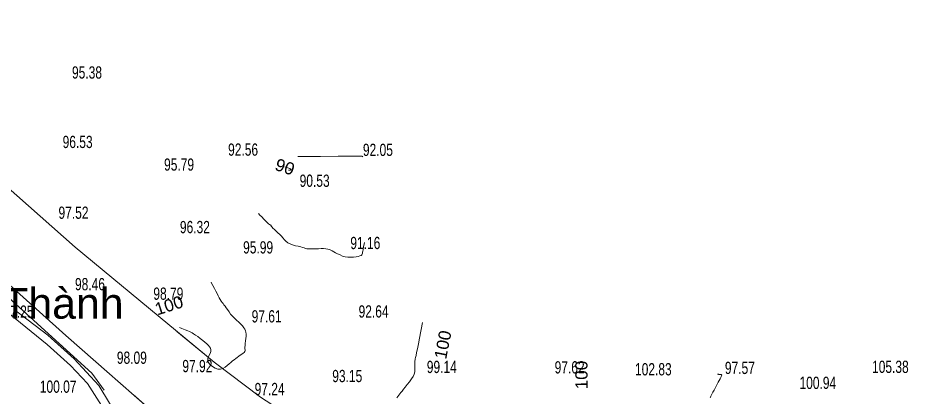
# Model space of a CAD drawing. Header units: metres. Extents: x 431006 to 434411, y 2469261 to 2473208.
# Drawn here: x 432888.9 to 433179.3, y 2471751.5 to 2471875.3 of the extents above; entities that cross this region are included whole.
import ezdxf
from ezdxf.enums import TextEntityAlignment as Align

# ---------------------------------------------------------------- set-up
doc = ezdxf.new("R2010")
doc.units = ezdxf.units.M
doc.header["$MEASUREMENT"] = 0
for name, color, linetype, lineweight in [('1', 8, 'Continuous', 18), ('CAO DO', 8, 'Continuous', 18), ('duong be tong-ks', 8, 'Continuous', 18), ('duong nhua-ks', 8, 'Continuous', 18), ('MH_DongMuc', 8, 'Continuous', 18), ('MH_DongMuc_Con', 8, 'Continuous', 18), ('rao sat-ks', 8, 'RAO_T_GAI', 18)]:
    doc.layers.add(name, color=color, linetype=linetype, lineweight=lineweight)
doc.styles.add('ks_ten cong trinh', font='')
doc.styles.get("Standard").update_dxf_attribs({"font": 'arial.ttf'})
doc.styles.get('ks_ten cong trinh').set_extended_font_data('.VnArial')
doc.linetypes.add('RAO_T_GAI', pattern='A,1,[130,ltypeshp.shx,S=0.75,R=-45,X=0,Y=0],1,[130,ltypeshp.shx,S=0.75,R=45,X=-1,Y=0],6', length=8)

msp = doc.modelspace()

# ---------------------------------------------------------------- linework, layer by layer
at = {"layer": 'duong be tong-ks', "color": 9, "linetype": 'Continuous', "lineweight": 0}
for points in [[(432882.52, 2471661.86), (432891.3, 2471668.16), (432901.18, 2471674.19), (432908.38, 2471678.09), (432915.37, 2471681.99), (432918.83, 2471687.29), (432920.71, 2471694.17), (432922.94, 2471704.66), (432925.83, 2471718.98), (432927.05, 2471728.4), (432925.78, 2471736.57), (432921.88, 2471744.37), (432915.29, 2471755.26), (432907.22, 2471764), (432898.6, 2471771.7), (432887.7, 2471780.11)], [(432886.27, 2471778.54), (432898.44, 2471768.65), (432906.07, 2471761.83), (432911.54, 2471756.02), (432917.66, 2471746.45), (432922.04, 2471738.67), (432923.93, 2471733.75), (432923.93, 2471724.9), (432921.99, 2471713.38), (432918.81, 2471698.67), (432916.8, 2471690.29), (432913.68, 2471684.83), (432906.6, 2471680.18), (432895.65, 2471674.95), (432886.05, 2471668.46)]]:
    msp.add_lwpolyline(points, dxfattribs=at)
at = {"layer": 'duong nhua-ks', "color": 9, "lineweight": 0}
for points in [[(432760.11, 2471909.72), (432795.02, 2471873.55), (432828.51, 2471840.26), (432864.75, 2471807.31), (432904.52, 2471771.67), (432953.54, 2471728.55), (432980.78, 2471705.96), (432995.13, 2471694.46), (432995.13, 2471694.46)], [(432805.53, 2471895.79), (432839.9, 2471861.36), (432869.43, 2471834.11), (432907.54, 2471800.39), (432952.9, 2471762.93), (432968.04, 2471751.49), (433014.6, 2471721.23)]]:
    msp.add_lwpolyline(points, dxfattribs=at)
at = {"layer": 'duong nhua-ks', "color": 8, "lineweight": 0}
for points in [[(432940.75, 2471772.96), (432952.9, 2471762.93), (432968.04, 2471751.49), (433014.6, 2471721.23)], [(432926.48, 2471752.36), (432953.54, 2471728.55), (432980.78, 2471705.96), (432995.13, 2471694.46), (432995.13, 2471694.46)]]:
    msp.add_lwpolyline(points, dxfattribs=at)
at = {"layer": 'MH_DongMuc', "color": 8, "lineweight": 0, "elevation": 90}
msp.add_lwpolyline([(432975.97, 2471826.65), (432976.92, 2471826.34), (432977.58, 2471826.09), (432977.95, 2471825.91), (432978.02, 2471825.8), (432977.94, 2471825.72), (432977.84, 2471825.65), (432977.71, 2471825.6), (432977.56, 2471825.55), (432977.38, 2471825.52), (432977.14, 2471825.52)], dxfattribs=at)
at = {"layer": 'MH_DongMuc_Con', "color": 8, "lineweight": 0}
for points, elevation in [([(432980.24, 2471829.99), (432980.24, 2471829.99), (432987.6, 2471830.04), (432993.34, 2471830.08), (432997.45, 2471830.11), (432999.94, 2471830.12), (433000.81, 2471830.12), (433000.87, 2471830.11), (433000.92, 2471830.1), (433000.97, 2471830.1), (433001.02, 2471830.09), (433001.07, 2471830.1), (433001.11, 2471830.09), (433001.16, 2471830.09), (433001.2, 2471830.07), (433001.24, 2471830.05), (433001.28, 2471830.02), (433001.37, 2471829.93)], 92), ([(433001.93, 2471801.99), (433001.68, 2471800.98), (433001.62, 2471800.66), (433001.56, 2471800.31), (433001.51, 2471799.93), (433001.46, 2471799.53), (433001.4, 2471799.13), (433001.33, 2471798.78), (433001.24, 2471798.46), (433001.14, 2471798.19), (433001.02, 2471797.96), (433000.82, 2471797.76), (433000.44, 2471797.58), (432999.91, 2471797.43), (432999.21, 2471797.29), (432998.35, 2471797.18), (432997.42, 2471797.13), (432996.51, 2471797.17), (432995.63, 2471797.32), (432994.78, 2471797.56), (432993.95, 2471797.91), (432993.17, 2471798.28), (432992.48, 2471798.62), (432991.88, 2471798.93), (432991.36, 2471799.21), (432990.92, 2471799.45), (432990.48, 2471799.65), (432989.95, 2471799.8), (432989.31, 2471799.91), (432988.58, 2471799.96), (432987.76, 2471799.97), (432986.92, 2471799.95), (432986.16, 2471799.93), (432985.47, 2471799.91), (432984.86, 2471799.88), (432984.33, 2471799.86), (432983.86, 2471799.85), (432983.44, 2471799.87), (432983.08, 2471799.92), (432982.77, 2471800), (432982.51, 2471800.1), (432982.2, 2471800.23), (432981.74, 2471800.38), (432981.12, 2471800.54), (432980.35, 2471800.72), (432979.42, 2471800.92), (432978.47, 2471801.16), (432977.64, 2471801.48), (432976.91, 2471801.88), (432976.3, 2471802.35), (432975.79, 2471802.89), (432975.33, 2471803.47), (432974.83, 2471804.04), (432974.29, 2471804.61), (432973.71, 2471805.16), (432973.1, 2471805.71), (432972.53, 2471806.21), (432972.08, 2471806.62), (432971.77, 2471806.94), (432971.58, 2471807.17), (432971.52, 2471807.32), (432971.5, 2471807.41), (432971.46, 2471807.5), (432971.38, 2471807.58), (432971.27, 2471807.65), (432971.13, 2471807.72), (432970.92, 2471807.85), (432970.61, 2471808.11), (432970.2, 2471808.49), (432969.68, 2471808.99), (432969.07, 2471809.62), (432968.43, 2471810.29), (432967.83, 2471810.9), (432967.35, 2471811.39)], 92), ([(432951.87, 2471789.02), (432951.91, 2471788.94), (432952.49, 2471787.93), (432953.02, 2471786.99), (432953.48, 2471786.13), (432953.89, 2471785.33), (432954.24, 2471784.6), (432954.56, 2471783.94), (432954.88, 2471783.35), (432955.18, 2471782.84), (432955.48, 2471782.4), (432955.78, 2471782.04), (432956.09, 2471781.67), (432956.44, 2471781.22), (432956.83, 2471780.68), (432957.27, 2471780.07), (432957.75, 2471779.37), (432958.27, 2471778.64), (432958.85, 2471777.93), (432959.48, 2471777.25), (432960.17, 2471776.58), (432960.9, 2471775.94), (432961.6, 2471775.32), (432962.18, 2471774.73), (432962.62, 2471774.18), (432962.94, 2471773.67), (432963.13, 2471773.18), (432963.24, 2471772.68), (432963.29, 2471772.09), (432963.29, 2471771.42), (432963.24, 2471770.67), (432963.14, 2471769.84), (432963.03, 2471769.03), (432962.96, 2471768.34), (432962.93, 2471767.77), (432962.94, 2471767.31), (432962.99, 2471766.97), (432963, 2471766.69), (432962.9, 2471766.4), (432962.69, 2471766.11), (432962.36, 2471765.81), (432961.92, 2471765.51), (432961.42, 2471765.19), (432960.92, 2471764.86), (432960.42, 2471764.5), (432959.93, 2471764.13), (432959.43, 2471763.74), (432958.91, 2471763.32), (432958.35, 2471762.87), (432957.75, 2471762.38), (432957.11, 2471761.87), (432956.44, 2471761.31), (432955.71, 2471760.86), (432954.94, 2471760.65), (432954.13, 2471760.68), (432953.27, 2471760.95), (432952.37, 2471761.46), (432951.58, 2471762.1), (432951.06, 2471762.78), (432950.83, 2471763.48), (432950.87, 2471764.22), (432951.19, 2471764.99), (432951.56, 2471765.73), (432951.77, 2471766.4), (432951.82, 2471767), (432951.7, 2471767.51), (432951.42, 2471767.96), (432951.01, 2471768.39), (432950.49, 2471768.87), (432949.88, 2471769.4), (432949.16, 2471769.99), (432948.34, 2471770.63), (432947.52, 2471771.25), (432946.81, 2471771.76), (432946.21, 2471772.17), (432945.72, 2471772.48), (432945.33, 2471772.68), (432944.89, 2471772.88), (432944.26, 2471773.15), (432943.43, 2471773.5), (432942.39, 2471773.94), (432941.64, 2471774.25)], 98), ([(433012.5, 2471751.27), (433012.8, 2471751.72), (433013.11, 2471752.16), (433013.45, 2471752.59), (433013.8, 2471753.02), (433014.21, 2471753.5), (433014.69, 2471754.09), (433015.24, 2471754.79), (433015.87, 2471755.6), (433016.58, 2471756.52), (433017.25, 2471757.45), (433017.76, 2471758.3), (433018.12, 2471759.05), (433018.33, 2471759.72), (433018.39, 2471760.3), (433018.38, 2471760.8), (433018.36, 2471761.23), (433018.35, 2471761.59), (433018.35, 2471761.88), (433018.35, 2471762.1), (433018.34, 2471762.28), (433018.34, 2471762.45), (433018.34, 2471762.62), (433018.34, 2471762.78), (433018.34, 2471762.94), (433018.35, 2471763.13), (433018.38, 2471763.38), (433018.44, 2471763.69), (433018.51, 2471764.06), (433018.61, 2471764.49), (433018.75, 2471765.11), (433018.94, 2471766.05), (433019.19, 2471767.31), (433019.5, 2471768.88), (433019.87, 2471770.78), (433020.87, 2471775.91)], 98), ([(433117.06, 2471759.03), (433117.37, 2471758.96), (433117.47, 2471758.94), (433117.59, 2471758.92), (433117.73, 2471758.9), (433117.88, 2471758.89), (433118.03, 2471758.88), (433118.16, 2471758.86), (433118.27, 2471758.85), (433118.37, 2471758.84), (433118.44, 2471758.83), (433118.48, 2471758.78), (433118.47, 2471758.67), (433118.42, 2471758.49), (433118.31, 2471758.24), (433118.15, 2471757.93), (433117.94, 2471757.52), (433117.66, 2471756.99), (433117.31, 2471756.35), (433116.9, 2471755.58), (433116.43, 2471754.71), (433115.96, 2471753.84), (433115.57, 2471753.11), (433115.26, 2471752.53), (433115.03, 2471752.08), (433114.88, 2471751.78), (433114.76, 2471751.55), (433114.62, 2471751.34)], 98)]:
    msp.add_lwpolyline(points, dxfattribs=dict(at, elevation=elevation))
at = {"layer": 'rao sat-ks', "color": 9, "lineweight": 0, "elevation": 96.64}
msp.add_lwpolyline([(432836.71, 2471832.24), (432835.14, 2471826.51), (432836.53, 2471823.95), (432882.13, 2471787.31), (432912.99, 2471759.31), (432916.98, 2471753.83)], dxfattribs=at)

# ---------------------------------------------------------------- texts
at = {"layer": '1', "color": 8, "linetype": 'Continuous', "style": 'ks_ten cong trinh'}
msp.add_text('§i Kim Thµnh', height=10, dxfattribs=at).set_placement((432881.06, 2471777.11), align=Align.CENTER)
at = {"layer": 'CAO DO', "color": 9, "lineweight": 0, "width": 0.7}
for s, p in [('95.38', (432906.53, 2471855.44, 95.38)), ('96.53', (432903.47, 2471832.78, 96.53)), ('92.56', (432957.44, 2471830.28, 92.56)), ('92.05', (433001.41, 2471830.19, 92.05)), ('95.79', (432936.56, 2471825.41, 95.79)), ('90.53', (432980.78, 2471820.12, 90.53)), ('97.52', (432902.12, 2471809.69, 97.52)), ('96.32', (432941.72, 2471805, 96.32)), ('91.16', (432997.31, 2471799.81, 91.16)), ('95.99', (432962.34, 2471798.38, 95.99)), ('98.46', (432907.5, 2471786.38, 98.46)), ('98.79', (432933.06, 2471783.28, 98.79)), ('97.25', (432884.19, 2471777.41, 97.25)), ('92.64', (433000, 2471777.47, 92.64)), ('97.61', (432965.12, 2471775.88, 97.61)), ('98.09', (432921.16, 2471762.38, 98.08)), ('97.92', (432942.53, 2471759.66, 97.92)), ('99.14', (433022.25, 2471759.38, 99.14)), ('97.62', (433063.94, 2471759.25, 97.62)), ('102.83', (433090.16, 2471758.62, 102.83)), ('97.57', (433119.47, 2471759.06, 97.57)), ('105.38', (433167.47, 2471759.41, 105.38)), ('93.15', (432991.41, 2471756.41, 93.15)), ('100.07', (432896.03, 2471752.94, 100.07)), ('100.94', (433143.81, 2471754.19, 100.94)), ('97.24', (432966.09, 2471752.16, 97.24))]:
    msp.add_text(s, height=4, dxfattribs=at).set_placement(p)
at = {"layer": 'CAO DO', "color": 8, "lineweight": 0, "width": 0.7}
for s, p in [('92.05', (433001.41, 2471830.19, 92.05)), ('90.53', (432980.78, 2471820.12, 90.53)), ('91.16', (432997.31, 2471799.81, 91.16)), ('95.99', (432962.34, 2471798.38, 95.99)), ('98.79', (432933.06, 2471783.28, 98.79)), ('92.64', (433000, 2471777.47, 92.64)), ('97.61', (432965.12, 2471775.88, 97.61)), ('98.09', (432921.16, 2471762.38, 98.08)), ('97.92', (432942.53, 2471759.66, 97.92)), ('99.14', (433022.25, 2471759.38, 99.14)), ('97.62', (433063.94, 2471759.25, 97.62)), ('102.83', (433090.16, 2471758.62, 102.83)), ('97.57', (433119.47, 2471759.06, 97.57)), ('105.38', (433167.47, 2471759.41, 105.38)), ('93.15', (432991.41, 2471756.41, 93.15)), ('100.94', (433143.81, 2471754.19, 100.94)), ('97.24', (432966.09, 2471752.16, 97.24))]:
    msp.add_text(s, height=4, dxfattribs=at).set_placement(p)
at = {"layer": 'MH_DongMuc', "color": 8, "lineweight": 0}
for s, rotation, p in [('90', 341.9524, (432975.97, 2471826.65, 90)), ('100', 17.6461, (432938.16, 2471781.47, 100)), ('100', 78.8823, (433027.48, 2471768.62, 100)), ('100', 90.3912, (433072.69, 2471758.73, 100))]:
    msp.add_text(s, height=4, rotation=rotation, dxfattribs=at).set_placement(p, align=Align.MIDDLE)
at = {"layer": 'MH_DongMuc', "color": 9, "lineweight": 0}
for s, rotation, p in [('90', 341.9524, (432975.97, 2471826.65, 90)), ('100', 17.6461, (432938.16, 2471781.47, 100)), ('100', 78.8823, (433027.48, 2471768.62, 100)), ('100', 90.3912, (433072.69, 2471758.73, 100))]:
    msp.add_text(s, height=4, rotation=rotation, dxfattribs=at).set_placement(p, align=Align.MIDDLE)

doc.saveas('drawing.dxf')
